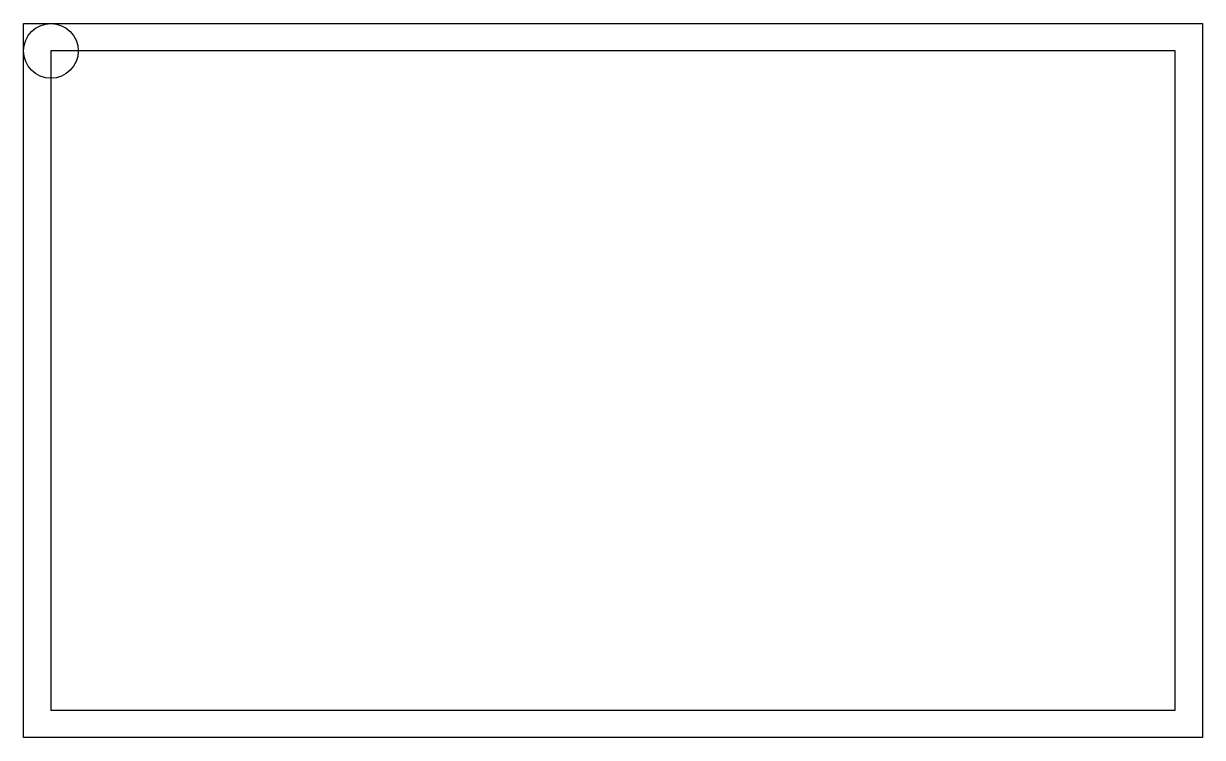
# Model space of a CAD drawing. Header units: millimetres. Extents: x -44 to 172, y -29 to 101.
import ezdxf

# ---------------------------------------------------------------- set-up
doc = ezdxf.new("R2010")
doc.units = ezdxf.units.MM
doc.layers.get('0').update_dxf_attribs({"linetype": 'CONTINUOUS'})

msp = doc.modelspace()

# ---------------------------------------------------------------- linework, layer by layer
for points in [[(-43.79, 101.08), (171.57, 101.08), (171.57, -29.42), (-43.79, -29.42)], [(-38.79, 96.08), (-38.79, -24.42), (166.57, -24.42), (166.57, 96.08)], [(166.57, 96.08), (-38.79, 96.08), (-38.79, -24.42), (166.57, -24.42)]]:
    msp.add_lwpolyline(points, close=True)
msp.add_circle((-38.79, 96.08), 5)

doc.saveas('drawing.dxf')
